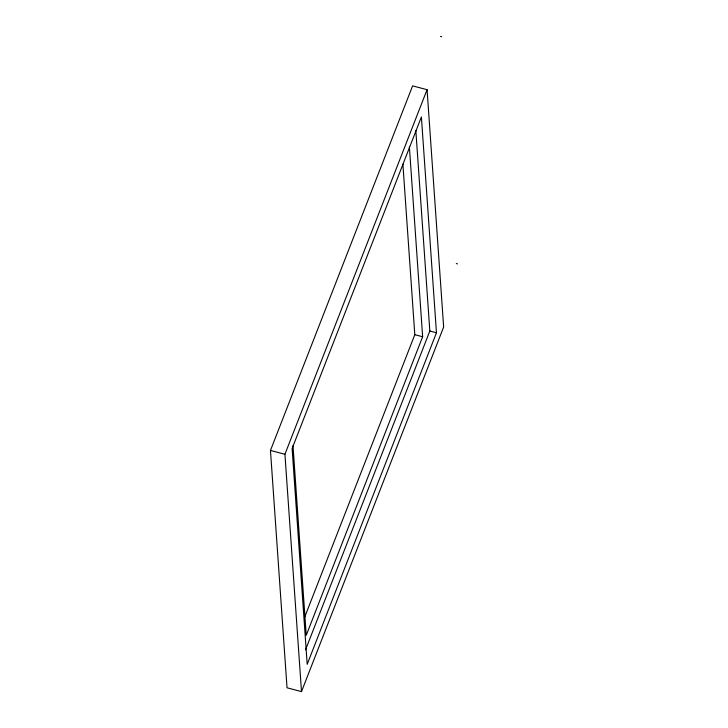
<?xml version="1.0" encoding="UTF-8"?>
<svg xmlns="http://www.w3.org/2000/svg" width="728" height="728" viewBox="0 0 728 728"><rect width="100%" height="100%" fill="white"/><g stroke="black" fill="none" stroke-linecap="round" stroke-linejoin="round"><path stroke-width="1.09" d="M270.461 450.45L412.603 85.877L427.072 89.69L443.643 327.027L301.501 691.6L287.032 687.787L270.461 450.45L284.93 454.263L301.501 691.6M284.93 454.263L427.072 89.69M304.595 617.362L414.805 334.68L402.893 164.137M409.391 147.011L422.64 336.746L306.242 635.307L292.993 445.572M305.514 649.867L429.829 331.012L415.825 130.503M436.463 332.76L307.189 664.327L292.119 448.53L421.394 116.962L436.463 332.76L429.829 331.012M440.467 36.4L441.678 36.719M456.329 263.572L457.539 263.891M414.805 334.68L422.64 336.746"/></g></svg>
